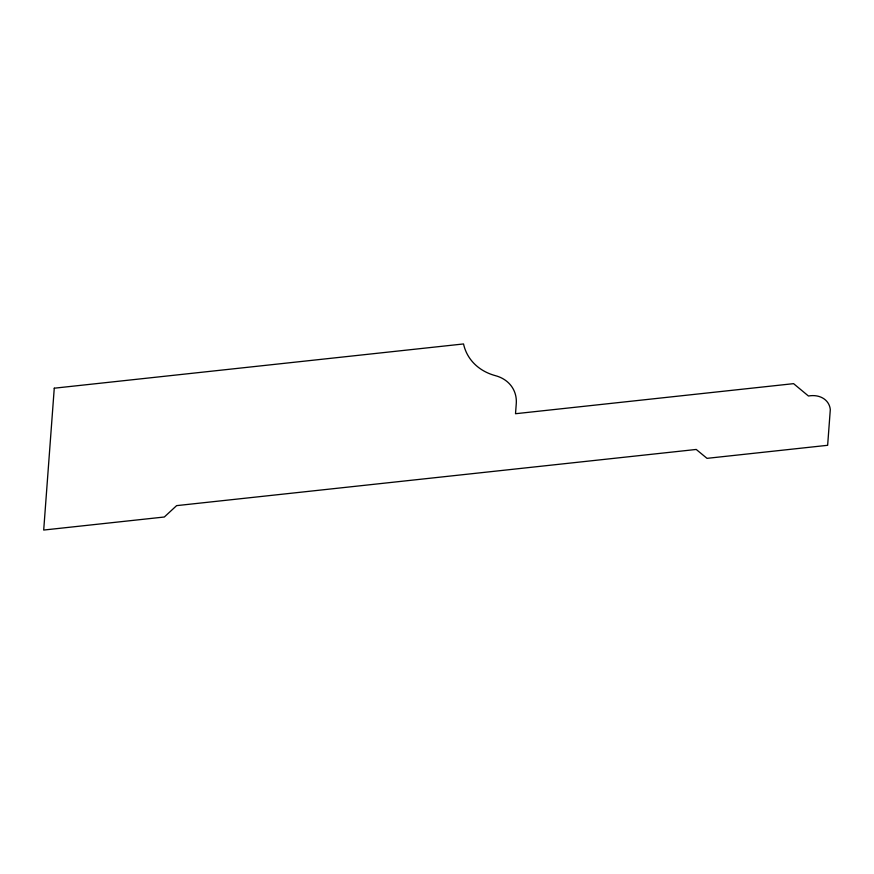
<?xml version="1.0" encoding="UTF-8"?>
<svg xmlns="http://www.w3.org/2000/svg" width="874" height="874" viewBox="0 0 874 874"><rect width="100%" height="100%" fill="white"/><g stroke="black" fill="none" stroke-linecap="round" stroke-linejoin="round"><path stroke-width="1.31" d="M54.264 388.198L43.7 530.048L164.334 517.004L176.624 505.631L696.228 449.454L707.011 458.347L827.645 445.303L830.3 409.655A22.396 17.862 -28.2 0 0 808.45 396.009L793.581 383.653L515.518 413.719L516.272 403.58A39.396 31.42 -28.2 0 0 495.471 375.678A62.12 49.545 -28.2 0 1 463.537 343.952L54.264 388.198"/></g></svg>
